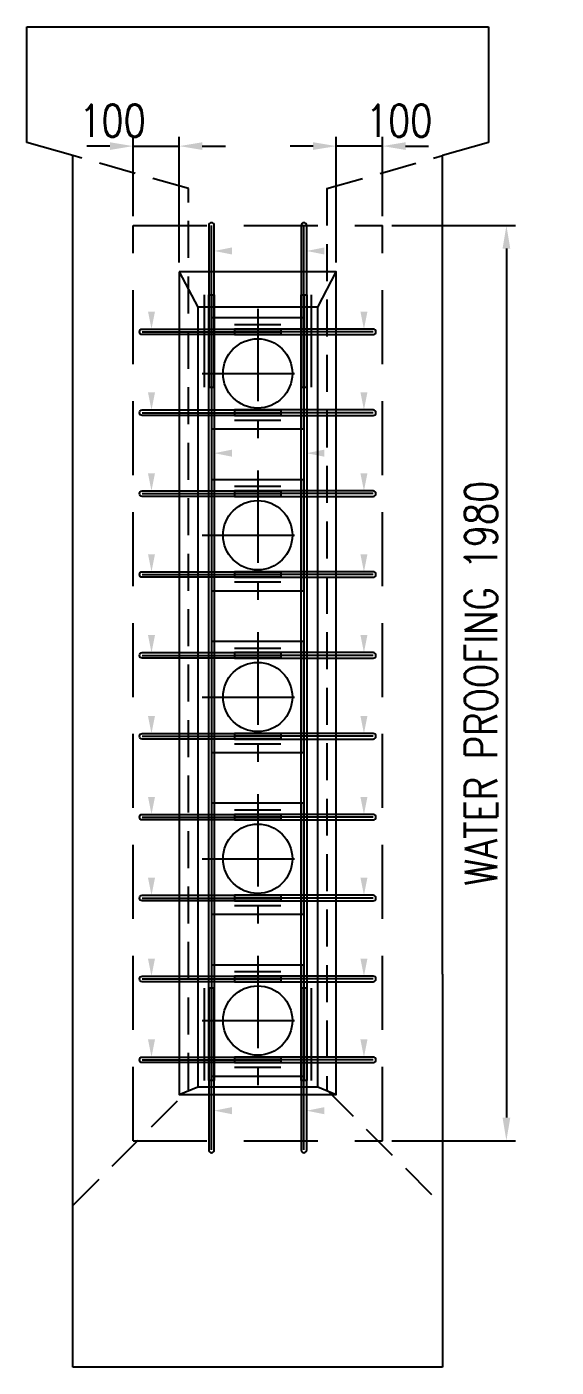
# Model space of a CAD drawing. Header units: millimetres. Extents: x -41433 to 131500, y -94900 to 39745.
# Drawn here: x -3171 to -2025, y 4370 to 7270 of the extents above; entities that cross this region are included whole.
import ezdxf

# ---------------------------------------------------------------- set-up
doc = ezdxf.new("R2010")
doc.units = ezdxf.units.MM
doc.header["$LTSCALE"] = 160
doc.header["$MEASUREMENT"] = 0
doc.linetypes.add('CENTER', pattern=[2, 1.25, -0.25, 0.25, -0.25])
doc.linetypes.add('DASHED', pattern=[0.75, 0.5, -0.25])
doc.layers.get('0').update_dxf_attribs({"linetype": 'CONTINUOUS'})
doc.layers.get('DEFPOINTS').update_dxf_attribs({"color": 53, "linetype": 'CONTINUOUS'})
for name, color, linetype in [('CENTER', 6, 'CENTER'), ('DIM', 6, 'CONTINUOUS'), ('DIM-L', 6, 'CONTINUOUS'), ('GAIKEI-KEIKAKU', 4, 'CONTINUOUS'), ('PC', 1, 'CONTINUOUS'), ('TEKKIN-H', 3, 'CONTINUOUS'), ('TEKKIN-R', 3, 'CONTINUOUS')]:
    doc.layers.add(name, color=color, linetype=linetype)
doc.styles.add('DIM-TEXT', font='ROMANS', dxfattribs={"width": 0.8, "bigfont": 'EXTFONT'})
doc.dimstyles.new('DIM20', dxfattribs={"dimscale": 20, "dimtxt": 3.5, "dimasz": 2.5, "dimexe": 1, "dimexo": 1, "dimgap": 1, "dimtad": 3, "dimdec": 1, "dimrnd": 1, "dimdsep": 46, "dimtxsty": 'DIM-TEXT', "dimcen": 0, "dimclrt": 4, "dimaunit": 1, "dimadec": 3, "dimazin": 2, "dimtfac": 1, "dimtdec": 1, "dimtix": 1, "dimtmove": 2, "dimatfit": 3, "dimfxl": 1, "dimtolj": 1, "dimtzin": 0, "dimlwd": -1, "dimlwe": -1, "dimarcsym": 0})

# ---------------------------------------------------------------- blocks, each defined once
blk = doc.blocks.new('ARROW_4')
at = {"color": 0}
blk.add_solid([(0, 0), (-1, 0.2), (-1, -0.2)], dxfattribs=at)
blk = doc.blocks.new('A$C3BF67BCA')
at = {"layer": 'CENTER'}
for p, q in [((0, 140), (0, -140)), ((-120, 0), (120, 0))]:
    blk.add_line(p, q, dxfattribs=at)
at = {"layer": 'PC'}
blk.add_lwpolyline([(-100, -120), (100, -120), (100, 120), (-100, 120)], close=True, dxfattribs=at)
blk.add_circle((0, 0), 75, dxfattribs=at)
blk = doc.blocks.new('*D734')
at = {"layer": 'DEFPOINTS', "color": 0, "transparency": 16777216}
for p in [(-2500.8, 7011.9), (-2400.8, 6840), (-2500.8, 6740)]:
    blk.add_point(p, dxfattribs=at)
at = {"layer": 'DIM', "color": 0, "transparency": 16777216}
for p, q in [((-2500.8, 6760), (-2500.8, 7031.9)), ((-2400.8, 6860), (-2400.8, 7031.9)), ((-2550.8, 7011.9), (-2600.8, 7011.9)), ((-2400.8, 7011.9), (-2500.8, 7011.9)), ((-2350.8, 7011.9), (-2300.8, 7011.9))]:
    blk.add_line(p, q, dxfattribs=at)
for points in [[(-2550.8, 7020.2), (-2550.8, 7003.6), (-2500.8, 7011.9)], [(-2350.8, 7020.2), (-2350.8, 7003.6), (-2400.8, 7011.9)]]:
    blk.add_solid(points, dxfattribs=at)
at = {"layer": 'DIM', "color": 4, "transparency": 16777216, "insert": (-2364.7, 7066.9), "char_height": 70, "attachment_point": 5, "style": 'DIM-TEXT'}
blk.add_mtext('\\A1;100', dxfattribs=at)
blk = doc.blocks.new('*D735')
at = {"layer": 'DEFPOINTS', "color": 0, "transparency": 16777216}
for p in [(-2840.8, 7011.9), (-2940.8, 6840), (-2840.8, 6740)]:
    blk.add_point(p, dxfattribs=at)
at = {"layer": 'DIM', "color": 0, "transparency": 16777216}
for p, q in [((-2940.8, 6860), (-2940.8, 7031.9)), ((-2840.8, 6760), (-2840.8, 7031.9)), ((-2990.8, 7011.9), (-3040.8, 7011.9)), ((-2940.8, 7011.9), (-2840.8, 7011.9)), ((-2790.8, 7011.9), (-2740.8, 7011.9))]:
    blk.add_line(p, q, dxfattribs=at)
for points in [[(-2990.8, 7020.2), (-2990.8, 7003.6), (-2940.8, 7011.9)], [(-2790.8, 7020.2), (-2790.8, 7003.6), (-2840.8, 7011.9)]]:
    blk.add_solid(points, dxfattribs=at)
at = {"layer": 'DIM', "color": 4, "transparency": 16777216, "insert": (-2985.2, 7066.9), "char_height": 70, "attachment_point": 5, "style": 'DIM-TEXT'}
blk.add_mtext('\\A1;100', dxfattribs=at)
blk = doc.blocks.new('*D736')
at = {"layer": 'DEFPOINTS', "color": 0, "transparency": 16777216}
for p in [(-2400.8, 6840), (-2400.8, 4860), (-2132.4, 4860)]:
    blk.add_point(p, dxfattribs=at)
at = {"layer": 'DIM', "color": 0, "transparency": 16777216}
for p, q in [((-2380.8, 6840), (-2112.4, 6840)), ((-2132.4, 6790), (-2132.4, 4910)), ((-2380.8, 4860), (-2112.4, 4860))]:
    blk.add_line(p, q, dxfattribs=at)
for points in [[(-2140.7, 6790), (-2124, 6790), (-2132.4, 6840)], [(-2140.7, 4910), (-2124, 4910), (-2132.4, 4860)]]:
    blk.add_solid(points, dxfattribs=at)
at = {"layer": 'DIM', "color": 4, "transparency": 16777216, "insert": (-2187.4, 5850), "char_height": 70, "attachment_point": 5, "rotation": 90, "style": 'DIM-TEXT'}
blk.add_mtext('\\A1;WATER PROOFING 1980', dxfattribs=at)

msp = doc.modelspace()

# ---------------------------------------------------------------- linework, layer by layer
at = {"layer": 'DEFPOINTS'}
for p, q in [((-2920.85, 6610), (-2620.85, 6610)), ((-2420.85, 6610), (-2720.85, 6610)), ((-2920.85, 6435), (-2620.85, 6435)), ((-2420.85, 6435), (-2720.85, 6435)), ((-2920.85, 6260), (-2620.85, 6260)), ((-2420.85, 6260), (-2720.85, 6260)), ((-2920.85, 6085), (-2620.85, 6085)), ((-2420.85, 6085), (-2720.85, 6085)), ((-2920.85, 5910), (-2620.85, 5910)), ((-2420.85, 5910), (-2720.85, 5910)), ((-2920.85, 5735), (-2620.85, 5735)), ((-2420.85, 5735), (-2720.85, 5735)), ((-2920.85, 5560), (-2620.85, 5560)), ((-2420.85, 5560), (-2720.85, 5560)), ((-2920.85, 5385), (-2620.85, 5385)), ((-2420.85, 5385), (-2720.85, 5385)), ((-2920.85, 5210), (-2620.85, 5210)), ((-2420.85, 5210), (-2720.85, 5210)), ((-2920.85, 5035), (-2620.85, 5035)), ((-2420.85, 5035), (-2720.85, 5035))]:
    msp.add_line(p, q, dxfattribs=at)
at = {"layer": 'DEFPOINTS', "flags": 128}
for points in [[(-2770.85, 6490), (-2770.85, 6840)], [(-2570.85, 6490), (-2570.85, 6840)], [(-2770.85, 6690), (-2770.85, 4990)], [(-2570.85, 6690), (-2570.85, 4990)], [(-2770.85, 4840), (-2770.85, 5190)], [(-2570.85, 4840), (-2570.85, 5190)]]:
    msp.add_lwpolyline(points, dxfattribs=at)
at = {"layer": 'GAIKEI-KEIKAKU'}
for p, q in [((-3170.85, 7020), (-3170.85, 7270)), ((-3170.85, 7270), (-2170.85, 7270)), ((-2170.85, 7270), (-2170.85, 7020)), ((-3070.85, 6991.43), (-3170.85, 7020)), ((-2170.85, 7020), (-2270.85, 6991.43)), ((-3070.85, 5220), (-3070.85, 6991.43)), ((-2270.85, 5220), (-2270.85, 6991.43)), ((-2840.85, 6740), (-2800.85, 6663.59)), ((-2540.85, 6663.59), (-2500.85, 6740)), ((-3070.85, 4370), (-3070.85, 5220)), ((-2270.85, 5220), (-2270.85, 4370)), ((-2840.85, 4960), (-2800.85, 4976.41)), ((-2540.85, 4976.41), (-2500.85, 4960)), ((-2270.85, 4370), (-3070.85, 4370))]:
    msp.add_line(p, q, dxfattribs=at)
at = {"layer": 'GAIKEI-KEIKAKU', "linetype": 'DASHED'}
for p, q in [((-2820.85, 6920), (-3070.85, 6991.43)), ((-2520.85, 6920), (-2270.85, 6991.43)), ((-2820.85, 4970), (-2820.85, 6920)), ((-2520.85, 6920), (-2520.85, 4970)), ((-3070.85, 4720), (-2820.85, 4970)), ((-2520.85, 4970), (-2270.85, 4720))]:
    msp.add_line(p, q, dxfattribs=at)
at = {"layer": 'GAIKEI-KEIKAKU', "color": 1, "linetype": 'DASHED', "ltscale": 2}
for p, q in [((-2940.85, 4860), (-2940.85, 6840)), ((-2940.85, 6840), (-2400.85, 6840)), ((-2400.85, 4860), (-2400.85, 6840)), ((-2940.85, 4860), (-2400.85, 4860))]:
    msp.add_line(p, q, dxfattribs=at)
at = {"layer": 'GAIKEI-KEIKAKU', "flags": 128}
for points in [[(-2840.85, 6740), (-2840.85, 4960), (-2500.85, 4960), (-2500.85, 6740)], [(-2540.85, 4976.41), (-2540.85, 6663.59), (-2800.85, 6663.59), (-2800.85, 4976.41)]]:
    msp.add_lwpolyline(points, close=True, dxfattribs=at)
at = {"layer": 'TEKKIN-H', "flags": 128}
for points in [[(-2764.85, 6490), (-2764.85, 6840, 1), (-2776.85, 6840), (-2776.85, 6490)], [(-2564.85, 6490), (-2564.85, 6840, 1), (-2576.85, 6840), (-2576.85, 6490)], [(-2920.85, 6616), (-2620.85, 6616), (-2620.85, 6604), (-2920.85, 6604, -1)], [(-2420.85, 6616), (-2720.85, 6616), (-2720.85, 6604), (-2420.85, 6604, 1)], [(-2920.85, 6441), (-2620.85, 6441), (-2620.85, 6429), (-2920.85, 6429, -1)], [(-2420.85, 6441), (-2720.85, 6441), (-2720.85, 6429), (-2420.85, 6429, 1)], [(-2920.85, 6266), (-2620.85, 6266), (-2620.85, 6254), (-2920.85, 6254, -1)], [(-2420.85, 6266), (-2720.85, 6266), (-2720.85, 6254), (-2420.85, 6254, 1)], [(-2920.85, 6091), (-2620.85, 6091), (-2620.85, 6079), (-2920.85, 6079, -1)], [(-2420.85, 6091), (-2720.85, 6091), (-2720.85, 6079), (-2420.85, 6079, 1)], [(-2920.85, 5916), (-2620.85, 5916), (-2620.85, 5904), (-2920.85, 5904, -1)], [(-2420.85, 5916), (-2720.85, 5916), (-2720.85, 5904), (-2420.85, 5904, 1)], [(-2920.85, 5741), (-2620.85, 5741), (-2620.85, 5729), (-2920.85, 5729, -1)], [(-2420.85, 5741), (-2720.85, 5741), (-2720.85, 5729), (-2420.85, 5729, 1)], [(-2920.85, 5566), (-2620.85, 5566), (-2620.85, 5554), (-2920.85, 5554, -1)], [(-2420.85, 5566), (-2720.85, 5566), (-2720.85, 5554), (-2420.85, 5554, 1)], [(-2920.85, 5391), (-2620.85, 5391), (-2620.85, 5379), (-2920.85, 5379, -1)], [(-2420.85, 5391), (-2720.85, 5391), (-2720.85, 5379), (-2420.85, 5379, 1)], [(-2920.85, 5216), (-2620.85, 5216), (-2620.85, 5204), (-2920.85, 5204, -1)], [(-2420.85, 5216), (-2720.85, 5216), (-2720.85, 5204), (-2420.85, 5204, 1)], [(-2764.85, 5190), (-2776.85, 5190), (-2776.85, 4840, 1), (-2764.85, 4840)], [(-2564.85, 5190), (-2576.85, 5190), (-2576.85, 4840, 1), (-2564.85, 4840)], [(-2920.85, 5041), (-2620.85, 5041), (-2620.85, 5029), (-2920.85, 5029, -1)], [(-2420.85, 5041), (-2720.85, 5041), (-2720.85, 5029), (-2420.85, 5029, 1)]]:
    msp.add_lwpolyline(points, format="xyb", close=True, dxfattribs=at)
for points in [[(-2764.85, 4990), (-2776.85, 4990), (-2776.85, 6690), (-2764.85, 6690)], [(-2564.85, 4990), (-2576.85, 4990), (-2576.85, 6690), (-2564.85, 6690)]]:
    msp.add_lwpolyline(points, close=True, dxfattribs=at)
at = {"layer": 'TEKKIN-R'}
for p, q in [((-2786.85, 6690), (-2786.85, 6490)), ((-2554.85, 6690), (-2554.85, 6490)), ((-2720.85, 6626), (-2620.85, 6626)), ((-2720.85, 6419), (-2620.85, 6419)), ((-2720.85, 6276), (-2620.85, 6276)), ((-2720.85, 6069), (-2620.85, 6069)), ((-2720.85, 5926), (-2620.85, 5926)), ((-2720.85, 5719), (-2620.85, 5719)), ((-2720.85, 5576), (-2620.85, 5576)), ((-2720.85, 5369), (-2620.85, 5369)), ((-2720.85, 5226), (-2620.85, 5226)), ((-2786.85, 5190), (-2786.85, 4990)), ((-2554.85, 5190), (-2554.85, 4990)), ((-2720.85, 5019), (-2620.85, 5019))]:
    msp.add_line(p, q, dxfattribs=at)

# ---------------------------------------------------------------- block references
at = {"layer": 'DIM-L', "xscale": -38, "yscale": 38, "zscale": 38}
for p in [(-2764.85, 6785), (-2564.85, 6785), (-2764.85, 6347.5), (-2564.85, 6347.5), (-2764.85, 4925), (-2564.85, 4925)]:
    msp.add_blockref('ARROW_4', p, dxfattribs=at)
at = {"layer": 'DIM-L', "yscale": 38, "zscale": 38}
for p, xscale, rotation in [((-2900.85, 6616), -38, 90), ((-2440.85, 6616), 38, 270), ((-2900.85, 6441), -38, 90), ((-2440.85, 6441), 38, 270), ((-2900.85, 6266), -38, 90), ((-2440.85, 6266), 38, 270), ((-2900.85, 6091), -38, 90), ((-2440.85, 6091), 38, 270), ((-2900.85, 5916), -38, 90), ((-2440.85, 5916), 38, 270), ((-2900.85, 5741), -38, 90), ((-2440.85, 5741), 38, 270), ((-2900.85, 5566), -38, 90), ((-2440.85, 5566), 38, 270), ((-2900.85, 5391), -38, 90), ((-2440.85, 5391), 38, 270), ((-2900.85, 5216), -38, 90), ((-2440.85, 5216), 38, 270), ((-2900.85, 5041), -38, 90), ((-2440.85, 5041), 38, 270)]:
    msp.add_blockref('ARROW_4', p, dxfattribs=dict(at, xscale=xscale, rotation=rotation))
at = {"layer": 'PC'}
for p in [(-2670.85, 6520), (-2670.85, 6170), (-2670.85, 5820), (-2670.85, 5470), (-2670.85, 5120)]:
    msp.add_blockref('A$C3BF67BCA', p, dxfattribs=at)

# ---------------------------------------------------------------- dimensions: what is measured, and where the dimension line sits
at = {"layer": 'DIM'}
dim = msp.add_linear_dim(base=(-2840.85, 7011.91), p1=(-2940.85, 6840), p2=(-2840.85, 6740), dimstyle='DIM20', dxfattribs=at)
dim.commit()
dim.dimension.update_dxf_attribs({"geometry": '*D735', "text_midpoint": (-2985.15, 7066.91), "dimtype": 160})
dim = msp.add_linear_dim(base=(-2500.85, 7011.91), p1=(-2400.85, 6840), p2=(-2500.85, 6740), angle=180, dimstyle='DIM20', dxfattribs=at)
dim.commit()
dim.dimension.update_dxf_attribs({"geometry": '*D734', "text_midpoint": (-2364.71, 7066.91), "dimtype": 160})
dim = msp.add_linear_dim(base=(-2132.37, 4860), p1=(-2400.85, 6840), p2=(-2400.85, 4860), angle=90, text='WATER PROOFING <>', dimstyle='DIM20', dxfattribs=at)
dim.commit()
dim.dimension.update_dxf_attribs({"geometry": '*D736', "text_midpoint": (-2187.37, 5850)})

doc.saveas('drawing.dxf')
